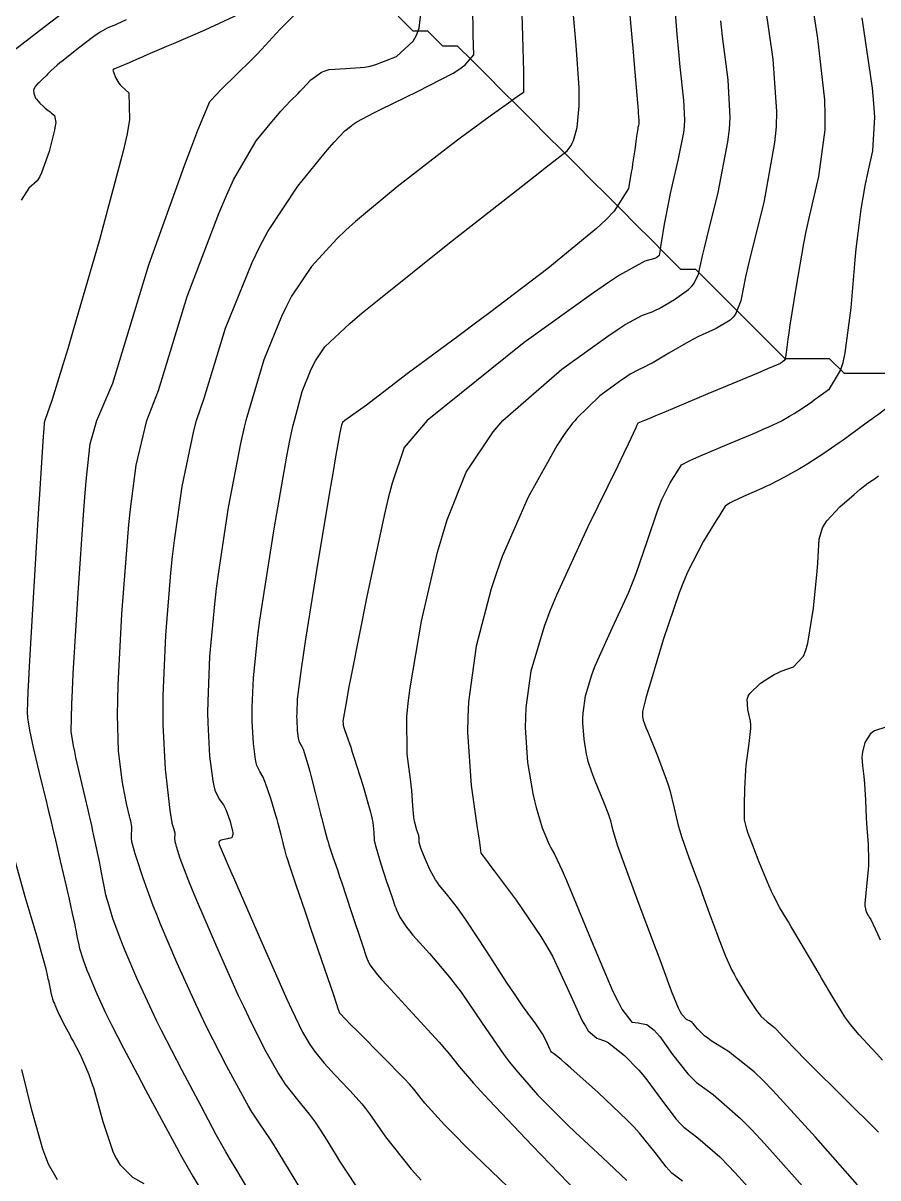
# Model space of a CAD drawing. Header units: metres. Extents: x 837475 to 838479, y 1189012 to 1191015.
# Drawn here: x 837578.9 to 837636.3, y 1189949.2 to 1190026.7 of the extents above; entities that cross this region are included whole.
import ezdxf

# ---------------------------------------------------------------- set-up
doc = ezdxf.new("R2010")
doc.units = ezdxf.units.M
doc.header["$LTSCALE"] = 0.3
for name, color, linetype in [('COTAS 10', 1, 'Continuous'), ('COTAS INT', 252, 'Continuous'), ('DRENAJE', 5, 'Continuous')]:
    doc.layers.add(name, color=color, linetype=linetype)

msp = doc.modelspace()

# ---------------------------------------------------------------- linework, layer by layer
at = {"layer": 'COTAS 10'}
for points, elevation in [([(837578.303, 1190024.888), (837580.269, 1190026.416), (837582.338, 1190027.979)], 1660), ([(837601.488, 1189948.28), (837600.431, 1189949.887), (837600.175, 1189950.286), (837599.935, 1189950.664), (837599.198, 1189951.86), (837598.527, 1189952.894), (837598.328, 1189953.171), (837598.124, 1189953.442), (837597.341, 1189954.386), (837596.502, 1189955.463), (837596.262, 1189955.818), (837596.02, 1189956.198), (837595.118, 1189957.777), (837594.065, 1189959.891), (837593.727, 1189960.609), (837593.368, 1189961.384), (837591.905, 1189964.658), (837590.557, 1189967.787), (837590.271, 1189968.47), (837590.023, 1189969.073), (837589.442, 1189970.589), (837589.184, 1189971.413), (837589.14, 1189971.581), (837589.108, 1189971.722), (837589.089, 1189972.012), (837589.111, 1189972.174), (837589.105, 1189972.235), (837589.094, 1189972.302), (837589.008, 1189972.602), (837588.916, 1189972.882), (837588.9, 1189972.937), (837588.89, 1189972.982), (837588.888, 1189973.06), (837588.902, 1189973.078), (837588.901, 1189973.085), (837588.898, 1189973.092), (837588.871, 1189973.123), (837588.783, 1189973.675), (837588.743, 1189974.011), (837588.695, 1189974.426), (837588.464, 1189976.584), (837588.296, 1189979.591), (837588.289, 1189980.541), (837588.299, 1189981.542), (837588.474, 1189985.581), (837588.815, 1189989.773), (837588.93, 1189990.871), (837589.053, 1189991.942), (837589.569, 1189995.581), (837590.364, 1189999.315), (837590.546, 1190000), (837591.052, 1190001.495), (837592.489, 1190006.203), (837594.276, 1190010.619), (837594.796, 1190011.686), (837595.328, 1190012.685), (837597.339, 1190015.729), (837599.093, 1190017.885), (837599.462, 1190018.323), (837599.781, 1190018.692), (837600.51, 1190019.454), (837600.873, 1190019.737), (837600.962, 1190019.804), (837601.044, 1190019.867), (837601.299, 1190020.054), (837602.057, 1190020.46), (837602.458, 1190020.66), (837602.941, 1190020.899), (837605.377, 1190022.081), (837607.767, 1190023.331), (837608.222, 1190023.614), (837608.587, 1190023.869), (837609.158, 1190024.56), (837609.127, 1190025.871), (837609.113, 1190026.518), (837609.097, 1190027.287)], 1670), ([(837623.176, 1189948.945), (837622.476, 1189949.483), (837622.278, 1189949.68), (837622.078, 1189949.899), (837621.341, 1189950.866), (837620.298, 1189952.154), (837619.905, 1189952.575), (837619.467, 1189953.025), (837617.513, 1189954.882), (837615.684, 1189956.525), (837615.326, 1189956.839), (837615.033, 1189957.093), (837614.51, 1189957.499), (837614.386, 1189957.606), (837614.345, 1189957.67), (837614.3, 1189957.749), (837614.115, 1189958.159), (837613.869, 1189958.673), (837613.787, 1189958.819), (837613.699, 1189958.965), (837613.329, 1189959.503), (837612.942, 1189960.02), (837612.843, 1189960.153), (837612.748, 1189960.282), (837612.434, 1189960.708), (837611.888, 1189961.509), (837611.647, 1189961.874), (837611.367, 1189962.301), (837610.029, 1189964.361), (837608.647, 1189966.452), (837608.338, 1189966.9), (837608.062, 1189967.29), (837607.329, 1189968.224), (837606.841, 1189968.817), (837606.718, 1189968.993), (837606.601, 1189969.173), (837606.22, 1189969.866), (837605.916, 1189970.526), (837605.847, 1189970.686), (837605.784, 1189970.835), (837605.612, 1189971.291), (837605.515, 1189971.616), (837605.5, 1189971.683), (837605.49, 1189971.74), (837605.497, 1189971.862), (837605.497, 1189971.995), (837605.482, 1189972.058), (837605.462, 1189972.133), (837605.336, 1189972.502), (837605.195, 1189973.023), (837605.165, 1189973.194), (837605.138, 1189973.377), (837605.075, 1189974.135), (837604.992, 1189975.174), (837604.954, 1189975.534), (837604.908, 1189975.926), (837604.688, 1189977.6), (837604.674, 1189980.112), (837604.759, 1189981.031), (837604.882, 1189982.047), (837605.65, 1189986.525), (837606.731, 1189991.167), (837607.052, 1189992.287), (837607.382, 1189993.335), (837608.656, 1189996.525), (837610.454, 1189999.243), (837611.116, 1189999.995), (837611.121, 1190000), (837615.085, 1190003.454), (837618.164, 1190005.654), (837618.797, 1190006.084), (837619.336, 1190006.437), (837620.487, 1190007.065), (837621.142, 1190007.301), (837621.366, 1190007.406), (837621.609, 1190007.529), (837622.644, 1190008.118), (837623.596, 1190008.808), (837623.787, 1190008.994), (837623.946, 1190009.178), (837624.258, 1190009.826), (837624.525, 1190011.055), (837624.655, 1190011.605), (837624.809, 1190012.246), (837625.571, 1190015.318), (837626.237, 1190018.709), (837626.33, 1190019.55), (837626.385, 1190020.349), (837626.256, 1190022.882), (837625.866, 1190025.788), (837625.757, 1190026.823)], 1680), ([(837636.616, 1189957.052), (837636.228, 1189957.489), (837635.888, 1189957.868), (837635.05, 1189958.761), (837634.465, 1189959.447), (837634.284, 1189959.697), (837634.095, 1189959.971), (837633.343, 1189961.178), (837632.528, 1189962.568), (837632.299, 1189962.958), (837632.068, 1189963.351), (837631.221, 1189964.79), (837630.47, 1189966.059), (837630.299, 1189966.344), (837630.144, 1189966.602), (837629.721, 1189967.294), (837629.315, 1189968.072), (837629.172, 1189968.382), (837629.016, 1189968.735), (837628.34, 1189970.353), (837627.724, 1189971.94), (837627.605, 1189972.272), (837627.509, 1189972.557), (837627.351, 1189973.201), (837627.347, 1189973.727), (837627.349, 1189973.937), (837627.352, 1189974.176), (837627.371, 1189975.272), (837627.433, 1189976.517), (837627.463, 1189976.849), (837627.498, 1189977.176), (837627.669, 1189978.308), (837627.78, 1189979.327), (837627.777, 1189979.582), (837627.759, 1189979.824), (837627.572, 1189980.601), (837627.531, 1189981.296), (837627.604, 1189981.487), (837627.715, 1189981.677), (837628.425, 1189982.359), (837629.342, 1189982.941), (837629.585, 1189983.069), (837629.822, 1189983.182), (837630.636, 1189983.468), (837631.319, 1189984.189), (837631.474, 1189984.575), (837631.614, 1189985.043), (837631.994, 1189987.41), (837632.223, 1189989.88), (837632.267, 1189990.413), (837632.303, 1189990.881), (837632.363, 1189992.026), (837632.581, 1189992.797), (837632.716, 1189993.028), (837632.883, 1189993.268), (837633.757, 1189994.198), (837634.706, 1189995.04), (837634.921, 1189995.223), (837635.114, 1189995.385), (837635.64, 1189995.789), (837635.958, 1189996.003), (837636.02, 1189996.046), (837636.071, 1189996.08), (837636.163, 1189996.144), (837636.204, 1189996.174), (837636.223, 1189996.187), (837636.245, 1189996.203), (837636.351, 1189996.278)], 1690), ([(837581.206, 1189949.016), (837580.598, 1189950.074), (837580.413, 1189950.543), (837580.221, 1189951.089), (837579.467, 1189953.697), (837578.812, 1189956.439)], 1660)]:
    msp.add_lwpolyline(points, dxfattribs=dict(at, elevation=elevation))
at = {"layer": 'COTAS INT'}
for points, elevation in [([(837622.382, 1190031.5), (837622.81, 1190025.916), (837622.909, 1190024.749), (837622.999, 1190023.748), (837623.255, 1190021.5), (837623.323, 1190020.182), (837623.294, 1190019.766), (837623.245, 1190019.328), (837622.899, 1190017.564), (837622.463, 1190015.731), (837622.358, 1190015.25), (837622.26, 1190014.781), (837621.96, 1190013.181), (837621.75, 1190011.931), (837621.709, 1190011.681), (837621.674, 1190011.474), (837621.61, 1190011.073), (837621.453, 1190010.938), (837621.359, 1190010.898), (837621.244, 1190010.856), (837620.649, 1190010.695), (837618.959, 1190009.755), (837618.153, 1190009.223), (837617.201, 1190008.572), (837612.545, 1190005.239), (837606.036, 1190000), (837604.494, 1189998.195), (837603.686, 1189995.802), (837603.422, 1189994.793), (837603.14, 1189993.634), (837601.975, 1189988.195), (837600.95, 1189983.005), (837600.756, 1189982.002), (837600.601, 1189981.187), (837600.367, 1189979.812), (837600.385, 1189979.681), (837600.388, 1189979.65), (837600.391, 1189979.622), (837600.398, 1189979.541), (837600.434, 1189979.398), (837600.456, 1189979.331), (837600.482, 1189979.252), (837600.622, 1189978.867), (837600.892, 1189978.072), (837601.002, 1189977.733), (837601.126, 1189977.344), (837601.699, 1189975.511), (837602.222, 1189973.707), (837602.315, 1189973.336), (837602.385, 1189973.02), (837602.45, 1189972.345), (837602.472, 1189971.831), (837602.514, 1189971.617), (837602.573, 1189971.373), (837602.916, 1189970.234), (837603.306, 1189969.06), (837603.475, 1189968.555), (837603.692, 1189967.902), (837603.868, 1189967.416), (837603.922, 1189967.281), (837603.978, 1189967.146), (837604.197, 1189966.658), (837604.645, 1189965.985), (837604.844, 1189965.734), (837605.077, 1189965.455), (837606.19, 1189964.214), (837607.539, 1189962.632), (837607.92, 1189962.139), (837608.305, 1189961.621), (837609.722, 1189959.551), (837611.169, 1189957.457), (837611.573, 1189956.924), (837611.979, 1189956.411), (837613.454, 1189954.731), (837615.024, 1189953.144), (837615.489, 1189952.691), (837615.967, 1189952.232), (837617.804, 1189950.526), (837619.449, 1189948.976)], 1678), ([(837619.372, 1190030.214), (837619.785, 1190025.718), (837619.872, 1190024.751), (837619.947, 1190023.905), (837620.117, 1190021.852), (837620.195, 1190020.816), (837620.211, 1190020.61), (837620.224, 1190020.439), (837620.255, 1190020.117), (837620.26, 1190020.014), (837620.258, 1190019.982), (837620.254, 1190019.947), (837620.227, 1190019.809), (837620.193, 1190019.666), (837620.185, 1190019.628), (837620.177, 1190019.591), (837620.154, 1190019.466), (837620.114, 1190019.195), (837620.096, 1190019.066), (837620.075, 1190018.914), (837619.974, 1190018.172), (837619.836, 1190017.23), (837619.792, 1190016.952), (837619.745, 1190016.667), (837619.552, 1190015.577), (837618.592, 1190014.06), (837618.061, 1190013.506), (837617.415, 1190012.893), (837614.126, 1190010.196), (837610.221, 1190007.241), (837609.187, 1190006.466), (837608.174, 1190005.71), (837604.684, 1190003.134), (837601.954, 1190001.037), (837600.499, 1190000), (837600.333, 1189999.866), (837600.271, 1189999.679), (837600.25, 1189999.598), (837600.228, 1189999.505), (837600.134, 1189999.062), (837599.849, 1189997.43), (837599.707, 1189996.587), (837599.538, 1189995.573), (837598.696, 1189990.5), (837597.861, 1189985.33), (837597.696, 1189984.256), (837597.56, 1189983.336), (837597.306, 1189981.304), (837597.265, 1189980.36), (837597.263, 1189980.127), (837597.265, 1189979.904), (837597.304, 1189979.202), (837597.374, 1189978.683), (837597.396, 1189978.577), (837597.418, 1189978.487), (837597.506, 1189978.3), (837597.617, 1189978.116), (837597.655, 1189978.03), (837597.695, 1189977.927), (837597.863, 1189977.427), (837598.075, 1189976.693), (837598.144, 1189976.443), (837598.216, 1189976.173), (837598.509, 1189975.027), (837598.799, 1189973.874), (837598.869, 1189973.599), (837598.934, 1189973.342), (837599.131, 1189972.574), (837599.317, 1189971.907), (837599.375, 1189971.715), (837599.435, 1189971.519), (837599.677, 1189970.783), (837600.023, 1189969.759), (837600.15, 1189969.382), (837600.29, 1189968.964), (837600.907, 1189967.115), (837601.708, 1189964.71), (837601.913, 1189964.094), (837602.004, 1189963.842), (837602.032, 1189963.772), (837602.061, 1189963.702), (837602.174, 1189963.449), (837602.689, 1189962.797), (837602.971, 1189962.476), (837603.313, 1189962.094), (837605.051, 1189960.204), (837606.828, 1189958.266), (837607.195, 1189957.853), (837607.508, 1189957.494), (837608.186, 1189956.643), (837609.134, 1189955.522), (837609.618, 1189954.993), (837610.197, 1189954.368), (837613.089, 1189951.321), (837616.113, 1189948.193)], 1676), ([(837631.601, 1190029.87), (837632.256, 1190025.646), (837632.724, 1190021.534), (837632.751, 1190020.505), (837632.735, 1190019.524), (837632.309, 1190016.374), (837631.642, 1190013.5), (837631.473, 1190012.692), (837631.312, 1190011.878), (837630.788, 1190008.895), (837630.399, 1190006.395), (837630.322, 1190005.886), (837630.259, 1190005.456), (837630.142, 1190004.565), (837630.102, 1190004.252), (837630.087, 1190004.187), (837630.07, 1190004.131), (837629.993, 1190004.005), (837629.91, 1190003.944), (837629.889, 1190003.929), (837629.869, 1190003.915), (837629.805, 1190003.87), (837629.747, 1190003.833), (837629.731, 1190003.823), (837629.716, 1190003.814), (837629.662, 1190003.784), (837628.899, 1190003.46), (837628.436, 1190003.266), (837627.865, 1190003.027), (837624.894, 1190001.786), (837621.934, 1190000.55), (837621.369, 1190000.314), (837620.914, 1190000.123), (837620.621, 1190000), (837620.191, 1189999.819), (837620.181, 1189999.804), (837620.177, 1189999.797), (837620.171, 1189999.788), (837620.144, 1189999.745), (837620.11, 1189999.677), (837620.1, 1189999.652), (837620.09, 1189999.626), (837620.051, 1189999.509), (837619.531, 1189998.408), (837619.217, 1189997.761), (837618.83, 1189996.965), (837616.817, 1189992.853), (837614.715, 1189988.279), (837614.271, 1189987.192), (837613.887, 1189986.182), (837612.999, 1189983.183), (837612.664, 1189980.726), (837612.628, 1189980.058), (837612.616, 1189979.396), (837612.781, 1189977.05), (837613.13, 1189974.972), (837613.235, 1189974.478), (837613.343, 1189974.02), (837613.764, 1189972.662), (837614.159, 1189971.705), (837614.251, 1189971.499), (837614.336, 1189971.32), (837614.58, 1189970.889), (837615.077, 1189969.844), (837615.32, 1189969.277), (837615.61, 1189968.591), (837617.038, 1189965.111), (837618.512, 1189961.674), (837618.829, 1189961.015), (837619.108, 1189960.483), (837619.787, 1189959.619), (837620.2, 1189959.57), (837620.31, 1189959.552), (837620.418, 1189959.532), (837620.793, 1189959.443), (837621.279, 1189959.077), (837621.457, 1189958.881), (837621.654, 1189958.644), (837622.522, 1189957.45), (837623.541, 1189956.146), (837623.833, 1189955.841), (837624.13, 1189955.56), (837625.235, 1189954.744), (837627.073, 1189953.148), (837627.831, 1189952.375), (837628.696, 1189951.458), (837632.723, 1189946.951)], 1684), ([(837612.354, 1190028.8), (837612.433, 1190025.797), (837612.492, 1190023.427), (837612.501, 1190022.974), (837612.507, 1190022.608), (837612.499, 1190022.021), (837612.137, 1190021.768), (837611.919, 1190021.613), (837611.65, 1190021.422), (837610.254, 1190020.428), (837608.247, 1190018.951), (837607.593, 1190018.456), (837606.896, 1190017.924), (837604.023, 1190015.691), (837601.221, 1190013.364), (837600.568, 1190012.773), (837599.969, 1190012.204), (837598.251, 1190010.343), (837596.928, 1190008.341), (837596.578, 1190007.684), (837596.236, 1190006.982), (837595.061, 1190004.078), (837593.851, 1190000), (837593.74, 1189999.558), (837593.484, 1189998.462), (837592.655, 1189994.155), (837592.005, 1189989.837), (837591.863, 1189988.733), (837591.737, 1189987.669), (837591.418, 1189984.155), (837591.287, 1189981.148), (837591.28, 1189980.403), (837591.286, 1189979.696), (837591.411, 1189977.457), (837591.635, 1189975.804), (837591.704, 1189975.467), (837591.775, 1189975.181), (837592.054, 1189974.583), (837592.346, 1189974.206), (837592.424, 1189974.06), (837592.502, 1189973.895), (837592.775, 1189973.152), (837592.957, 1189972.451), (837592.978, 1189972.313), (837592.986, 1189972.2), (837592.909, 1189971.996), (837592.732, 1189971.951), (837592.677, 1189971.939), (837592.621, 1189971.926), (837592.396, 1189971.878), (837592.198, 1189971.826), (837592.157, 1189971.811), (837592.123, 1189971.796), (837592.053, 1189971.738), (837592.035, 1189971.671), (837592.035, 1189971.65), (837592.036, 1189971.628), (837592.056, 1189971.54), (837592.464, 1189970.588), (837592.71, 1189970.022), (837593.014, 1189969.324), (837594.593, 1189965.71), (837596.251, 1189961.95), (837596.606, 1189961.16), (837596.915, 1189960.48), (837597.654, 1189958.932), (837598.147, 1189958.106), (837598.302, 1189957.882), (837598.464, 1189957.658), (837599.113, 1189956.866), (837599.808, 1189956.106), (837599.999, 1189955.903), (837600.189, 1189955.704), (837600.869, 1189955.01), (837601.642, 1189954.125), (837601.891, 1189953.804), (837602.154, 1189953.451), (837603.23, 1189951.902), (837604.955, 1189949.745), (837605.627, 1189949.008)], 1672), ([(837597.604, 1189948.291), (837596.03, 1189950.895), (837595.701, 1189951.424), (837595.419, 1189951.868), (837594.788, 1189952.779), (837594.251, 1189953.591), (837594.028, 1189953.973), (837593.772, 1189954.424), (837592.582, 1189956.623), (837591.215, 1189959.303), (837590.847, 1189960.057), (837590.485, 1189960.817), (837589.218, 1189963.607), (837588.118, 1189966.195), (837587.862, 1189966.828), (837587.626, 1189967.424), (837586.948, 1189969.278), (837586.503, 1189970.635), (837586.414, 1189970.918), (837586.34, 1189971.162), (837586.196, 1189971.712), (837586.164, 1189971.975), (837586.161, 1189972.039), (837586.16, 1189972.099), (837586.175, 1189972.282), (837586.195, 1189972.448), (837586.196, 1189972.497), (837586.196, 1189972.547), (837586.181, 1189972.739), (837586.113, 1189973.099), (837586.079, 1189973.256), (837586.038, 1189973.438), (837585.838, 1189974.299), (837585.608, 1189975.458), (837585.549, 1189975.827), (837585.492, 1189976.217), (837585.3, 1189977.802), (837585.227, 1189980.261), (837585.244, 1189981.202), (837585.276, 1189982.257), (837585.53, 1189987.006), (837585.894, 1189991.878), (837585.996, 1189993.01), (837586.1, 1189994.047), (837586.482, 1189997.006), (837587.203, 1190000), (837587.988, 1190002.007), (837589.917, 1190008.327), (837592.028, 1190013.895), (837592.545, 1190015.1), (837593.032, 1190016.159), (837594.549, 1190018.768), (837595.709, 1190020.189), (837595.971, 1190020.499), (837596.209, 1190020.774), (837596.855, 1190021.465), (837597.356, 1190021.959), (837597.503, 1190022.11), (837597.652, 1190022.267), (837598.218, 1190022.881), (837598.934, 1190023.394), (837599.178, 1190023.487), (837599.442, 1190023.558), (837600.56, 1190023.635), (837601.841, 1190023.719), (837602.208, 1190023.794), (837602.579, 1190023.892), (837603.963, 1190024.432), (837605.099, 1190025.47), (837605.314, 1190025.882), (837605.486, 1190026.347), (837605.748, 1190028.475)], 1668), ([(837612.589, 1189947.468), (837608.652, 1189951.251), (837607.859, 1189952.036), (837607.195, 1189952.707), (837605.867, 1189954.182), (837605.13, 1189955.114), (837604.838, 1189955.443), (837604.507, 1189955.802), (837602.992, 1189957.357), (837601.529, 1189958.816), (837601.231, 1189959.116), (837600.978, 1189959.37), (837600.451, 1189959.908), (837600.268, 1189960.107), (837600.232, 1189960.146), (837600.203, 1189960.179), (837600.152, 1189960.241), (837600.144, 1189960.258), (837600.14, 1189960.268), (837600.133, 1189960.286), (837600.119, 1189960.329), (837600.063, 1189960.496), (837600.014, 1189960.644), (837600, 1189960.685), (837599.986, 1189960.725), (837599.936, 1189960.872), (837599.751, 1189961.415), (837598.928, 1189963.827), (837598.219, 1189965.909), (837598.033, 1189966.455), (837597.852, 1189966.989), (837597.236, 1189968.806), (837596.76, 1189970.227), (837596.667, 1189970.511), (837596.592, 1189970.746), (837596.46, 1189971.199), (837596.412, 1189971.437), (837596.389, 1189971.538), (837596.362, 1189971.653), (837596.229, 1189972.193), (837596.025, 1189972.952), (837595.952, 1189973.205), (837595.872, 1189973.477), (837595.528, 1189974.615), (837595.176, 1189975.662), (837595.092, 1189975.876), (837595.014, 1189976.058), (837594.78, 1189976.441), (837594.596, 1189976.834), (837594.55, 1189977.022), (837594.505, 1189977.244), (837594.357, 1189978.329), (837594.275, 1189979.8), (837594.272, 1189980.265), (837594.276, 1189980.754), (837594.362, 1189982.73), (837594.659, 1189985.564), (837594.796, 1189986.595), (837594.958, 1189987.732), (837595.742, 1189992.73), (837596.604, 1189997.608), (837596.816, 1189998.671), (837597.015, 1189999.609), (837597.118, 1190000), (837597.633, 1190001.954), (837598.197, 1190003.346), (837598.361, 1190003.682), (837598.528, 1190003.997), (837599.162, 1190004.956), (837600.845, 1190006.524), (837601.675, 1190007.222), (837602.662, 1190008.035), (837607.537, 1190011.927), (837612.34, 1190015.697), (837613.28, 1190016.433), (837614.052, 1190017.037), (837615.433, 1190018.106), (837615.708, 1190018.467), (837615.782, 1190018.624), (837615.855, 1190018.806), (837616.111, 1190019.666), (837616.252, 1190021.138), (837616.253, 1190021.704), (837616.236, 1190022.34), (837616.036, 1190025.211), (837615.778, 1190028.223)], 1674), ([(837628.734, 1190027.829), (837629.256, 1190024.264), (837629.508, 1190020.757), (837629.465, 1190019.727), (837629.374, 1190018.671), (837628.638, 1190014.644), (837627.76, 1190011.078), (837627.579, 1190010.313), (837627.425, 1190009.644), (837627.093, 1190008.033), (837626.746, 1190007.15), (837626.581, 1190006.941), (837626.387, 1190006.747), (837625.441, 1190006.173), (837624.262, 1190005.632), (837623.922, 1190005.459), (837623.576, 1190005.276), (837622.275, 1190004.528), (837621.147, 1190003.862), (837620.909, 1190003.73), (837620.705, 1190003.621), (837620.236, 1190003.414), (837619.679, 1190003.11), (837619.419, 1190002.94), (837619.113, 1190002.732), (837617.625, 1190001.669), (837616.07, 1190000.143), (837615.97, 1190000), (837615.8, 1189999.829), (837615.282, 1189999.131), (837614.758, 1189998.351), (837612.817, 1189994.854), (837611.079, 1189990.868), (837610.682, 1189989.781), (837610.321, 1189988.7), (837609.325, 1189984.854), (837608.812, 1189981.107), (837608.757, 1189980.089), (837608.74, 1189979.079), (837608.992, 1189975.501), (837609.395, 1189972.662), (837609.472, 1189972.117), (837609.536, 1189971.677), (837609.644, 1189970.961), (837610.013, 1189970.456), (837610.241, 1189970.15), (837610.524, 1189969.771), (837612.001, 1189967.8), (837613.665, 1189965.368), (837614.065, 1189964.699), (837614.44, 1189964.031), (837615.577, 1189961.635), (837616.45, 1189959.708), (837616.658, 1189959.336), (837616.852, 1189959.036), (837617.434, 1189958.534), (837618.014, 1189958.33), (837618.207, 1189958.216), (837618.415, 1189958.077), (837619.282, 1189957.368), (837620.248, 1189956.381), (837620.518, 1189956.067), (837620.789, 1189955.735), (837621.775, 1189954.388), (837622.752, 1189953.108), (837623.017, 1189952.818), (837623.279, 1189952.556), (837624.206, 1189951.844), (837625.682, 1189950.562), (837626.291, 1189949.941), (837626.986, 1189949.205), (837630.221, 1189945.584)], 1682), ([(837593.358, 1190027.261), (837591.105, 1190026.197), (837588.965, 1190025.292), (837588.531, 1190025.108), (837588.166, 1190024.953), (837587.419, 1190024.63), (837587.021, 1190024.455), (837586.876, 1190024.392), (837586.716, 1190024.323), (837586.012, 1190024.023), (837585.365, 1190023.748), (837585.141, 1190023.652), (837584.978, 1190023.583), (837584.972, 1190023.58), (837584.971, 1190023.58), (837584.969, 1190023.579), (837584.966, 1190023.578), (837584.961, 1190023.575), (837584.959, 1190023.574), (837584.957, 1190023.572), (837584.947, 1190023.564), (837584.935, 1190023.555), (837584.918, 1190023.538), (837584.938, 1190023.455), (837584.954, 1190023.406), (837584.975, 1190023.345), (837585.088, 1190023.034), (837585.314, 1190022.641), (837585.407, 1190022.528), (837585.512, 1190022.415), (837585.999, 1190021.992), (837586.045, 1190020.218), (837585.871, 1190019.253), (837585.618, 1190018.081), (837584.03, 1190012.137), (837582.254, 1190006.06), (837581.882, 1190004.805), (837581.561, 1190003.735), (837580.832, 1190001.417), (837580.351, 1190000), (837580.309, 1189999.857), (837580.272, 1189999.433), (837580.255, 1189999.205), (837580.236, 1189998.929), (837580.143, 1189997.532), (837579.987, 1189995.046), (837579.928, 1189994.084), (837579.862, 1189993.003), (837579.568, 1189988.106), (837579.299, 1189983.479), (837579.249, 1189982.567), (837579.21, 1189981.814), (837579.156, 1189980.432), (837579.19, 1189980.041), (837579.206, 1189979.913), (837579.224, 1189979.778), (837579.313, 1189979.222), (837579.49, 1189978.364), (837579.564, 1189978.039), (837579.648, 1189977.676), (837580.042, 1189976.047), (837580.428, 1189974.478), (837580.508, 1189974.153), (837580.577, 1189973.875), (837580.725, 1189973.265), (837580.87, 1189972.649), (837580.936, 1189972.367), (837581.013, 1189972.037), (837581.385, 1189970.444), (837581.779, 1189968.742), (837581.87, 1189968.344), (837581.954, 1189967.977), (837582.192, 1189966.914), (837582.356, 1189966.141), (837582.393, 1189965.957), (837582.427, 1189965.786), (837582.52, 1189965.274), (837582.62, 1189964.799), (837582.658, 1189964.65), (837582.701, 1189964.494), (837582.897, 1189963.868), (837583.179, 1189963.095), (837583.278, 1189962.847), (837583.385, 1189962.583), (837583.843, 1189961.504), (837584.431, 1189960.228), (837584.62, 1189959.84), (837584.82, 1189959.437), (837585.635, 1189957.856), (837586.567, 1189956.102), (837586.84, 1189955.589), (837587.12, 1189955.064), (837588.184, 1189953.074), (837589.185, 1189951.228), (837589.424, 1189950.794), (837589.647, 1189950.395), (837590.314, 1189949.234), (837591.229, 1189947.696)], 1664), ([(837595.033, 1189946.657), (837593.203, 1189949.74), (837592.83, 1189950.372), (837592.515, 1189950.909), (837591.859, 1189952.052), (837591.34, 1189953.028), (837591.111, 1189953.46), (837590.845, 1189953.961), (837589.576, 1189956.357), (837588.19, 1189959.043), (837587.85, 1189959.728), (837587.53, 1189960.387), (837586.53, 1189962.555), (837585.752, 1189964.389), (837585.57, 1189964.837), (837585.403, 1189965.26), (837584.923, 1189966.573), (837584.591, 1189967.636), (837584.517, 1189967.902), (837584.452, 1189968.154), (837584.282, 1189968.963), (837584.139, 1189969.766), (837584.09, 1189970.016), (837584.038, 1189970.278), (837583.817, 1189971.323), (837583.619, 1189972.236), (837583.58, 1189972.415), (837583.549, 1189972.561), (837583.495, 1189972.824), (837583.392, 1189973.277), (837583.33, 1189973.544), (837583.253, 1189973.872), (837582.852, 1189975.565), (837582.439, 1189977.383), (837582.354, 1189977.789), (837582.281, 1189978.153), (837582.126, 1189979.118), (837582.153, 1189980.966), (837582.195, 1189981.888), (837582.253, 1189982.986), (837582.586, 1189988.432), (837582.972, 1189993.983), (837583.063, 1189995.148), (837583.148, 1189996.151), (837583.395, 1189998.432), (837583.836, 1190000), (837584.924, 1190002.519), (837587.344, 1190010.451), (837589.73, 1190017.111), (837590.213, 1190018.416), (837590.618, 1190019.487), (837591.439, 1190021.408), (837591.899, 1190021.921), (837592.076, 1190022.104), (837592.276, 1190022.305), (837593.176, 1190023.178), (837594.264, 1190024.251), (837594.582, 1190024.578), (837594.906, 1190024.917), (837596.134, 1190026.251), (837597.268, 1190027.386)], 1666), ([(837634.934, 1189948.689), (837632.127, 1189951.883), (837629.26, 1189955.031), (837628.596, 1189955.7), (837627.989, 1189956.28), (837626.265, 1189957.643), (837625.12, 1189958.357), (837624.878, 1189958.528), (837624.668, 1189958.688), (837624.181, 1189959.168), (837623.903, 1189959.511), (837623.825, 1189959.583), (837623.747, 1189959.645), (837623.462, 1189959.789), (837623.13, 1189960.13), (837623.024, 1189960.316), (837622.91, 1189960.543), (837622.445, 1189961.694), (837621.793, 1189963.474), (837621.562, 1189964.096), (837621.309, 1189964.775), (837620.211, 1189967.695), (837619.195, 1189970.437), (837618.994, 1189971.004), (837618.827, 1189971.487), (837618.511, 1189972.535), (837618.363, 1189973.123), (837618.302, 1189973.316), (837618.231, 1189973.522), (837617.903, 1189974.373), (837617.543, 1189975.251), (837617.453, 1189975.473), (837617.366, 1189975.687), (837617.089, 1189976.383), (837616.857, 1189977.111), (837616.799, 1189977.344), (837616.744, 1189977.591), (837616.571, 1189978.599), (837616.492, 1189979.713), (837616.498, 1189980.028), (837616.515, 1189980.345), (837616.674, 1189981.512), (837617.096, 1189982.937), (837617.278, 1189983.417), (837617.489, 1189983.933), (837618.488, 1189986.106), (837619.569, 1189988.471), (837619.831, 1189989.109), (837620.078, 1189989.74), (837620.838, 1189991.955), (837621.471, 1189993.866), (837621.638, 1189994.305), (837621.802, 1189994.705), (837622.365, 1189995.824), (837622.899, 1189996.676), (837622.974, 1189996.795), (837623.122, 1189997.03), (837623.625, 1189997.287), (837623.923, 1189997.421), (837624.291, 1189997.582), (837626.192, 1189998.387), (837628.184, 1189999.23), (837628.609, 1189999.414), (837628.978, 1189999.577), (837629.851, 1189999.988), (837629.872, 1190000), (837630.375, 1190000.283), (837630.524, 1190000.372), (837630.675, 1190000.465), (837631.236, 1190000.829), (837631.863, 1190001.265), (837632.057, 1190001.403), (837632.259, 1190001.548), (837633.061, 1190002.137), (837633.805, 1190003.358), (837633.971, 1190003.902), (837634.119, 1190004.535), (837634.511, 1190007.567), (837634.784, 1190010.782), (837634.858, 1190011.531), (837634.93, 1190012.219), (837635.185, 1190014.196), (837635.459, 1190015.755), (837635.543, 1190016.18), (837635.631, 1190016.603), (837635.98, 1190018.105), (837636.096, 1190020.376), (837636.037, 1190021.283), (837635.939, 1190022.311), (837635.256, 1190027.028)], 1686), ([(837585.808, 1190026.891), (837585.184, 1190026.616), (837585.04, 1190026.553), (837584.909, 1190026.497), (837584.538, 1190026.345), (837584.066, 1190026.069), (837583.871, 1190025.935), (837583.647, 1190025.775), (837582.608, 1190024.99), (837581.581, 1190024.18), (837581.365, 1190024.005), (837581.18, 1190023.851), (837580.761, 1190023.474), (837580.537, 1190023.243), (837580.476, 1190023.182), (837580.414, 1190023.122), (837580.192, 1190022.915), (837579.986, 1190022.723), (837579.934, 1190022.673), (837579.885, 1190022.624), (837579.727, 1190022.457), (837579.621, 1190022.284), (837579.604, 1190022.23), (837579.593, 1190022.175), (837579.599, 1190021.957), (837579.688, 1190021.717), (837579.729, 1190021.648), (837579.776, 1190021.579), (837580.009, 1190021.317), (837580.26, 1190021.08), (837580.32, 1190021.025), (837580.375, 1190020.976), (837580.542, 1190020.836), (837580.697, 1190020.717), (837580.745, 1190020.68), (837580.796, 1190020.641), (837581, 1190020.486), (837581.078, 1190020.014), (837581.05, 1190019.775), (837581, 1190019.49), (837580.64, 1190018.067), (837580.126, 1190016.637), (837579.979, 1190016.346), (837579.831, 1190016.102), (837579.278, 1190015.601), (837578.762, 1190014.792)], 1662), ([(837636.934, 1190000.844), (837636.276, 1190000.369), (837636.08, 1190000.226), (837635.878, 1190000.078), (837635.772, 1190000), (837635.098, 1189999.502), (837634.227, 1189998.868), (837633.967, 1189998.684), (837633.7, 1189998.497), (837632.667, 1189997.788), (837631.604, 1189997.097), (837631.318, 1189996.921), (837631.034, 1189996.752), (837630.039, 1189996.193), (837629.057, 1189995.693), (837628.781, 1189995.561), (837628.504, 1189995.432), (837627.491, 1189994.988), (837626.648, 1189994.613), (837626.478, 1189994.528), (837626.336, 1189994.451), (837626.053, 1189994.241), (837625.766, 1189993.786), (837625.621, 1189993.556), (837625.448, 1189993.279), (837624.585, 1189991.902), (837623.535, 1189989.869), (837623.243, 1189989.178), (837622.95, 1189988.432), (837621.89, 1189985.279), (837621.029, 1189982.403), (837620.863, 1189981.833), (837620.728, 1189981.36), (837620.498, 1189980.469), (837620.489, 1189980.225), (837620.493, 1189980.161), (837620.499, 1189980.098), (837620.543, 1189979.881), (837620.728, 1189979.388), (837620.822, 1189979.15), (837620.936, 1189978.869), (837621.502, 1189977.487), (837622.093, 1189975.935), (837622.222, 1189975.546), (837622.337, 1189975.175), (837622.626, 1189973.984), (837622.898, 1189972.81), (837623.001, 1189972.449), (837623.117, 1189972.073), (837623.635, 1189970.589), (837624.21, 1189969.056), (837624.36, 1189968.649), (837624.507, 1189968.25), (837625.008, 1189966.875), (837625.461, 1189965.636), (837625.578, 1189965.324), (837625.692, 1189965.024), (837626.074, 1189964.051), (837626.509, 1189963.105), (837626.656, 1189962.822), (837626.815, 1189962.529), (837627.486, 1189961.397), (837628.154, 1189960.4), (837628.311, 1189960.193), (837628.456, 1189960.016), (837628.876, 1189959.623), (837629.251, 1189959.348), (837629.367, 1189959.244), (837629.488, 1189959.128), (837629.97, 1189958.612), (837630.899, 1189957.632), (837631.302, 1189957.224), (837631.769, 1189956.758), (837633.98, 1189954.58), (837636.347, 1189952.222)], 1688), ([(837636.837, 1189979.415), (837636.089, 1189979.164), (837635.927, 1189979.06), (837635.785, 1189978.941), (837635.434, 1189978.383), (837635.274, 1189977.743), (837635.252, 1189977.571), (837635.24, 1189977.402), (837635.276, 1189976.81), (837635.366, 1189976.107), (837635.387, 1189975.867), (837635.407, 1189975.607), (837635.468, 1189974.507), (837635.527, 1189973.305), (837635.545, 1189972.982), (837635.565, 1189972.664), (837635.646, 1189971.547), (837635.684, 1189970.455), (837635.678, 1189970.151), (837635.664, 1189969.847), (837635.55, 1189968.742), (837635.448, 1189967.802), (837635.441, 1189967.601), (837635.443, 1189967.426), (837635.53, 1189967.008), (837635.665, 1189966.778), (837635.699, 1189966.722), (837635.73, 1189966.668), (837635.829, 1189966.499), (837636.126, 1189965.882), (837636.281, 1189965.547), (837636.469, 1189965.139)], 1692), ([(837578.258, 1189970.709), (837579.012, 1189968.055), (837579.801, 1189965.37), (837579.964, 1189964.805), (837580.102, 1189964.317), (837580.403, 1189963.196), (837580.53, 1189962.649), (837580.559, 1189962.523), (837580.586, 1189962.407), (837580.659, 1189962.079), (837580.708, 1189961.847), (837580.72, 1189961.791), (837580.73, 1189961.74), (837580.758, 1189961.586), (837580.788, 1189961.443), (837580.799, 1189961.398), (837580.812, 1189961.351), (837580.871, 1189961.163), (837580.956, 1189960.931), (837580.986, 1189960.856), (837581.018, 1189960.777), (837581.156, 1189960.452), (837581.332, 1189960.069), (837581.389, 1189959.952), (837581.449, 1189959.831), (837581.694, 1189959.355), (837582.017, 1189958.749), (837582.125, 1189958.545), (837582.243, 1189958.326), (837582.736, 1189957.405), (837583.302, 1189956.098), (837583.465, 1189955.636), (837583.631, 1189955.131), (837584.253, 1189952.944), (837584.947, 1189950.867), (837585.158, 1189950.431), (837585.378, 1189950.054), (837586.241, 1189949.197), (837587.003, 1189948.78)], 1662)]:
    msp.add_lwpolyline(points, dxfattribs=dict(at, elevation=elevation))
at = {"layer": 'DRENAJE'}
msp.add_polyline3d([(837637.069, 1190003.151, 1687.529), (837636.069, 1190003.151, 1687.076), (837635.07, 1190003.151, 1686.633), (837634.07, 1190003.151, 1686.191), (837633.07, 1190004.151, 1685.536), (837632.071, 1190004.151, 1685.042), (837631.071, 1190004.151, 1684.555), (837630.071, 1190004.151, 1684.125), (837629.072, 1190005.151, 1683.582), (837628.072, 1190006.15, 1682.889), (837627.072, 1190007.15, 1682.189), (837626.073, 1190008.15, 1681.434), (837625.073, 1190009.149, 1680.647), (837624.073, 1190010.149, 1679.842), (837623.074, 1190010.149, 1679.236), (837622.074, 1190011.149, 1678.401), (837621.075, 1190012.148, 1677.702), (837620.075, 1190013.148, 1676.969), (837619.075, 1190014.148, 1676.237), (837618.076, 1190015.147, 1675.594), (837617.076, 1190016.147, 1675.03), (837616.076, 1190017.147, 1674.473), (837615.077, 1190018.146, 1673.919), (837614.077, 1190019.146, 1673.349), (837613.077, 1190020.146, 1672.777), (837612.078, 1190021.145, 1672.216), (837611.078, 1190022.145, 1671.578), (837610.078, 1190023.145, 1670.857), (837609.079, 1190024.144, 1670.17), (837608.079, 1190025.144, 1669.591), (837607.079, 1190025.144, 1669.105), (837606.08, 1190026.144, 1668.387), (837605.08, 1190026.144, 1667.909), (837604.08, 1190027.143, 1667.326)], dxfattribs=at)

doc.saveas('drawing.dxf')
